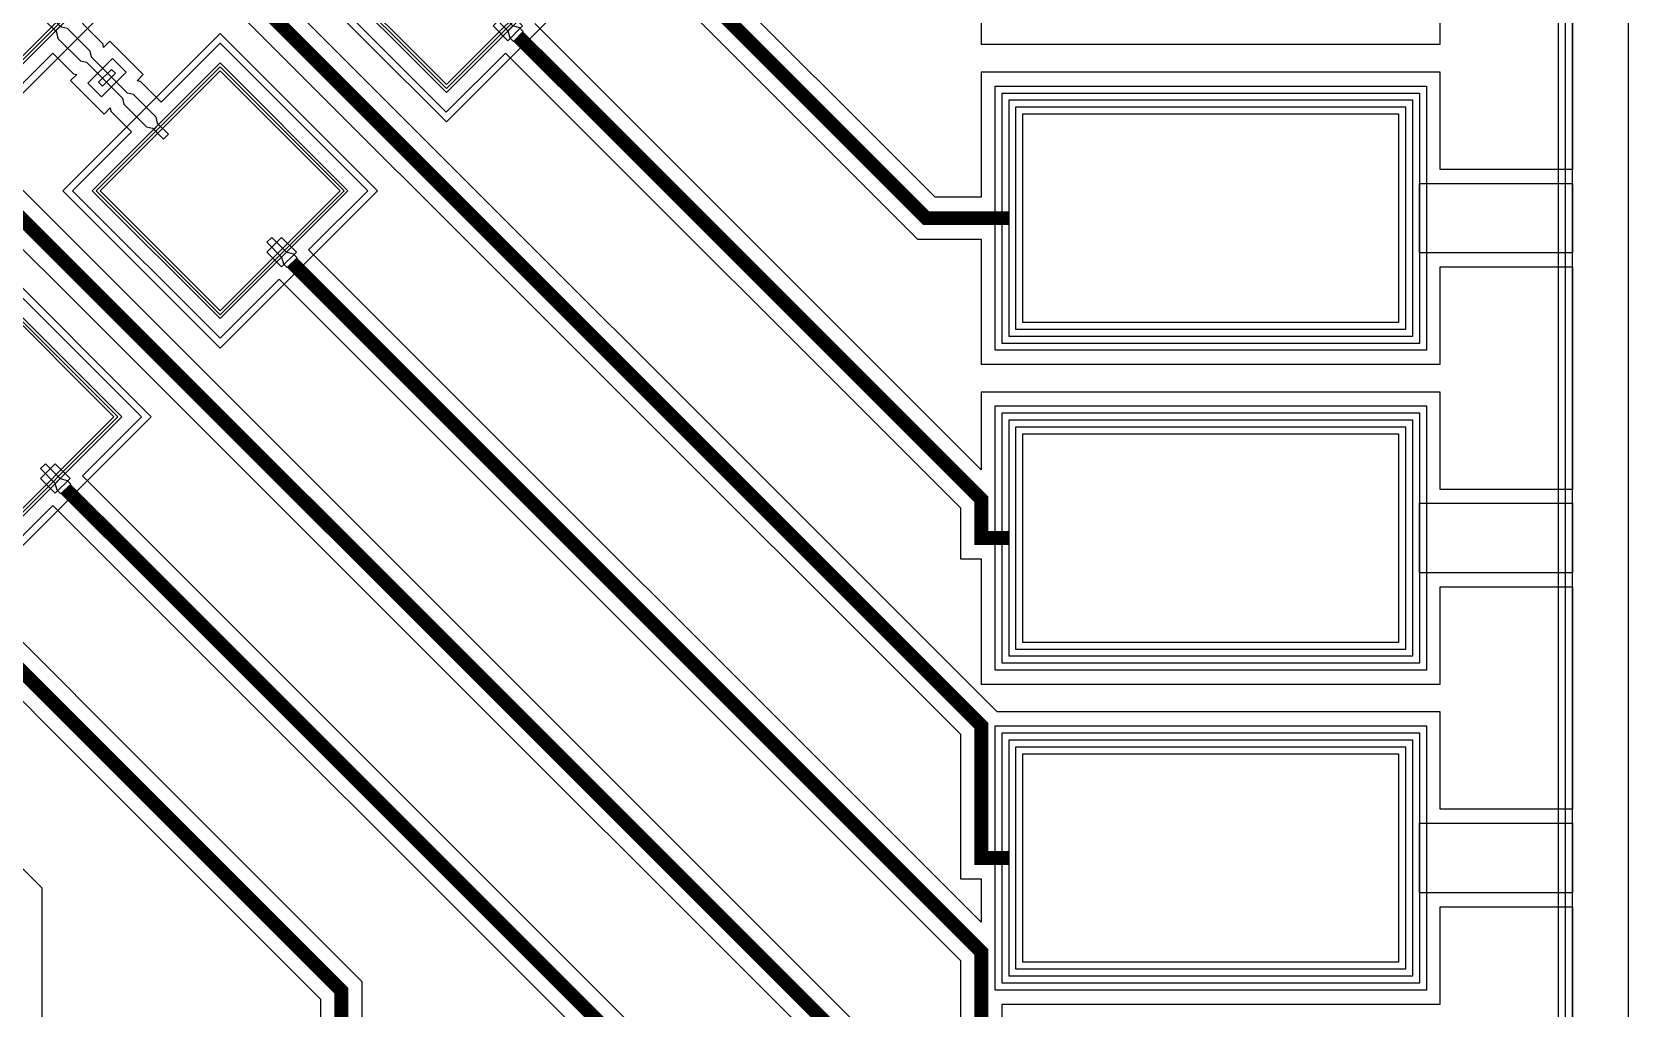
# Model space of a CAD drawing. Extents: x -87611 to 96139, y 77822 to 138139.
# Drawn here: x -5362 to -4215, y 82391 to 83093 of the extents above; entities that cross this region are included whole.
import ezdxf

# ---------------------------------------------------------------- set-up
doc = ezdxf.new("R2010")
doc.units = 0
doc.header["$MEASUREMENT"] = 0
doc.layers.get('0').update_dxf_attribs({"color": 6})
for name, color, linetype in [('L10D0 Abs', 4, 'Continuous'), ('L12D0 Etch', 190, 'Continuous'), ('L14D0 Au', 2, 'Continuous'), ('L15D0 PVIA', 7, 'Continuous'), ('L1D0 Plug', 200, 'Continuous'), ('L3D0 Base', 3, 'Continuous'), ('L4D0 Cntr', 1, 'Continuous'), ('L50D0 SiO2', 52, 'Continuous'), ('L7D0 DE', 42, 'Continuous'), ('L8D0 Wire', 5, 'Continuous'), ('L9D0 Cont', 30, 'Continuous')]:
    doc.layers.add(name, color=color, linetype=linetype)

# ---------------------------------------------------------------- blocks, each defined once
blk = doc.blocks.new('32PAD')
at = {"layer": 'L14D0 Au'}
blk.add_lwpolyline([(-80, 10), (-80, 290), (80, 290), (80, 10)], close=True, dxfattribs=at)
at = {"layer": 'L15D0 PVIA'}
blk.add_lwpolyline([(-75, 15), (-75, 285), (75, 285), (75, 15)], close=True, dxfattribs=at)
at = {"layer": 'L3D0 Base'}
for points in [[(-25, 300), (-25, 410), (25, 410), (25, 300)], [(-90, 0), (-90, 300), (90, 300), (90, 0)]]:
    blk.add_lwpolyline(points, close=True, dxfattribs=at)
at = {"layer": 'L4D0 Cntr'}
blk.add_lwpolyline([(-85, 5), (-85, 295), (85, 295), (85, 5)], close=True, dxfattribs=at)
at = {"layer": 'L8D0 Wire'}
blk.add_lwpolyline([(-95, -5), (-95, 305), (95, 305), (95, -5)], close=True, dxfattribs=at)
blk = doc.blocks.new('_32PADS')
at = {"rotation": 270}
for p in [(1050, -345), (1050, -575), (1050, -805)]:
    blk.add_blockref('32PAD', p, dxfattribs=at)
blk = doc.blocks.new('_32CONN_BTM')
at = {"layer": 'L1D0 Plug'}
blk.add_lwpolyline([(-7, -12.5), (-7, 12.5), (7, 12.5), (7, -12.5)], close=True, dxfattribs=at)
at = {"layer": 'L3D0 Base'}
for points in [[(-50, 2.5), (-60, 2.5), (-60, -2.5), (-50, -2.5)], [(-45, -5), (-48.75, -2.5), (-50, -2.5), (-50, 2.5), (-48.75, 2.5), (-45, 5), (-22, 5), (-18.25, 2.5), (18.25, 2.5), (22, 5), (45, 5), (48.75, 2.5), (50, 2.5), (50, -2.5), (48.75, -2.5), (45, -5), (22, -5), (18.25, -2.5), (-18.25, -2.5), (-22, -5)], [(50, 2.5), (60, 2.5), (60, -2.5), (50, -2.5)]]:
    blk.add_lwpolyline(points, close=True, dxfattribs=at)
at = {"layer": 'L9D0 Cont'}
blk.add_lwpolyline([(-2, -6.5), (-2, 6.5), (2, 6.5), (2, -6.5)], close=True, dxfattribs=at)
blk = doc.blocks.new('_32PRBE_TOP')
at = {"layer": 'L50D0 SiO2', "linetype": 'Continuous'}
blk.add_lwpolyline([(3.223, 7.5), (18.223, 7.5), (18.223, -7.5), (3.223, -7.5)], close=True, dxfattribs=at)
at = {"layer": 'L8D0 Wire'}
for points in [[(0, 5), (3.75, 5), (8.223, 2.5), (8.223, -2.5), (3.75, -5), (0, -5)], [(23.223, 2.5), (8.223, 2.5), (8.223, -2.5), (23.223, -2.5)]]:
    blk.add_lwpolyline(points, close=True, dxfattribs=at)
blk = doc.blocks.new('_32TRCE130')
at = {"layer": 'L14D0 Au'}
for points in [[(-156.4, 177.6), (-968.3, 989.5), (-968.3, 1035), (-930, 1035), (-930, 1365), (-1000, 1365), (-1000, 1460), (-840, 1460), (-840, 1365), (-910, 1365), (-910, 1035), (-820, 1035), (-820, 961.4), (-388.9, 530.3), (-431.3, 487.9), (-325.3, 381.8)], [(-325.3, 594), (-367.7, 551.5), (-790, 973.8), (-790, 1035), (-700, 1035), (-700, 1365), (-770, 1365), (-770, 1460), (-610, 1460), (-610, 1365), (-680, 1365), (-680, 1035), (-590, 1035), (-590, 894.1), (-177.6, 481.7)], [(-147.6, 494.1), (-560, 906.5), (-560, 1035), (-470, 1035), (-470, 1365), (-540, 1365), (-540, 1460), (-380, 1460), (-380, 1365), (-450, 1365), (-450, 1035), (-360, 1035), (-360, 826.7), (-226.3, 693)], [(130, 1035), (220, 1035), (220, 1365), (35, 1365)], [(35, 1460), (310, 1460), (310, 1365), (240, 1365), (240, 1035), (330, 1035), (330, 1001.8), (-15, 656.8)], [(15, 644.3), (360, 989.3), (360, 1035), (450, 1035), (450, 1365), (380, 1365), (380, 1460), (540, 1460), (540, 1365), (470, 1365), (470, 1035), (525.9, 1035), (205.1, 714.2)], [(162.6, 544.5), (268.7, 650.5), (226.3, 693), (553.3, 1020), (590, 1020), (590, 1035), (680, 1035), (680, 1365), (610, 1365), (610, 1460), (770, 1460), (770, 1365), (700, 1365), (700, 1046.5), (147.6, 494.1)], [(162.6, 219.2), (268.7, 325.3), (226.3, 367.7), (241.1, 382.6), (241.6, 384.9), (246.1, 380.4), (270.1, 404.5), (265.7, 408.9), (268, 409.4), (282.8, 424.3), (325.3, 381.8), (431.3, 487.9), (388.9, 530.3), (878.6, 1020), (998.3, 1020), (998.3, 1035), (1024.8, 1035), (1140, 1150.2), (1140, 1140), (998.3, 998.3), (977.1, 998.3), (147.6, 168.8)]]:
    blk.add_lwpolyline(points, dxfattribs=at)
for points in [[(910, 1050), (910, 1365), (840, 1365), (840, 1460), (1000, 1460), (1000, 1365), (930, 1365), (930, 1050)], [(205.1, 388.9), (176.5, 417.5), (177.6, 419.2), (177.6, 481.7), (715.9, 1020), (820, 1020), (820, 1035), (851.2, 1035), (367.7, 551.5), (325.3, 594), (219.2, 487.9), (261.6, 445.5), (246.8, 430.6), (246.3, 428.3), (241.8, 432.7), (217.8, 408.7), (222.3, 404.2), (219.9, 403.8)]]:
    blk.add_lwpolyline(points, close=True, dxfattribs=at)
at = {"layer": 'L8D0 Wire', "const_width": 10}
for points in [[(-100.1, 162.6), (-162.6, 162.6), (-983.3, 983.3), (-983.3, 1055)], [(-377, 539.7), (-805, 967.6), (-805, 1055)], [(-162.6, 425.4), (-162.6, 487.9), (-575, 900.3), (-575, 1055)], [(345, 1055), (345, 995.5), (0, 650.5), (0, 588.1)], [(162.6, 425.4), (162.6, 487.9), (709.7, 1035), (805, 1035), (805, 1055)], [(214.4, 702.3), (547.1, 1035), (575, 1035), (575, 1055)], [(377, 539.7), (872.4, 1035), (983.3, 1035), (983.3, 1055)]]:
    blk.add_lwpolyline(points, dxfattribs=at)
at = {"linetype": 'Continuous', "xscale": -1, "rotation": 45}
for name, p in [('_32PRBE_TOP', (214.4, 702.3)), ('_32PRBE_TOP', (377, 539.7)), ('_32CONN_BTM', (244, 406.6))]:
    blk.add_blockref(name, p, dxfattribs=at)
at = {"linetype": 'Continuous', "rotation": 315}
blk.add_blockref('_32PRBE_TOP', (-377, 539.7), dxfattribs=at)
blk = doc.blocks.new('PIX130')
at = {"layer": 'L3D0 Base'}
blk.add_lwpolyline([(-65, -65), (-65, 65), (65, 65), (65, -65)], close=True, dxfattribs=at)
at = {"layer": 'L4D0 Cntr'}
blk.add_lwpolyline([(-63, -63), (-63, 63), (63, 63), (63, -63)], close=True, dxfattribs=at)
at = {"layer": 'L7D0 DE'}
blk.add_lwpolyline([(-80, -80), (-80, 80), (80, 80), (80, -80)], close=True, dxfattribs=at)
blk = doc.blocks.new('PIX130A')
at = {"layer": 'L10D0 Abs'}
blk.add_lwpolyline([(-61, -61), (-61, 61), (61, 61), (61, -61)], close=True, dxfattribs=at)
at = {"linetype": 'Continuous'}
blk.add_blockref('PIX130', (0, 0), dxfattribs=at)
blk = doc.blocks.new('$32_130_C')
at = {"layer": 'L12D0 Etch'}
blk.add_lwpolyline([(0, 0), (0, 2950), (50, 2950), (50, 50), (2950, 50), (2950, 2950), (0, 2950), (0, 3000), (3000, 3000), (3000, 0)], close=True, dxfattribs=at)
at = {"layer": 'L3D0 Base'}
blk.add_lwpolyline([(0, 0), (0, 2960), (40, 2960), (40, 40), (2960, 40), (2960, 2960), (0, 2960), (0, 3000), (3000, 3000), (3000, 0)], close=True, dxfattribs=at)
at = {"layer": 'L4D0 Cntr'}
blk.add_lwpolyline([(0, 0), (0, 2955), (45, 2955), (45, 45), (2955, 45), (2955, 2955), (0, 2955), (0, 3000), (3000, 3000), (3000, 0)], close=True, dxfattribs=at)
at = {"layer": 'L7D0 DE'}
blk.add_lwpolyline([(0, 0), (0, 2960), (40, 2960), (40, 40), (2960, 40), (2960, 2960), (0, 2960), (0, 3000), (3000, 3000), (3000, 0)], close=True, dxfattribs=at)
blk.add_blockref('_32PADS', (1500, 1500))
for name, p, rotation in [('_32TRCE130', (1500, 1500), 270), ('_32TRCE130', (1500, 1500), 180), ('PIX130A', (1825.269, 1337.365), 225), ('PIX130A', (2150.538, 1337.365), 225), ('PIX130A', (1987.904, 1174.731), 225), ('PIX130A', (1825.269, 1012.096), 135)]:
    blk.add_blockref(name, p, dxfattribs=dict(rotation=rotation))

msp = doc.modelspace()

# ---------------------------------------------------------------- block references
at = {"linetype": 'Continuous'}
msp.add_blockref('$32_130_C', (-7215.1, 81803.8), dxfattribs=at)

doc.saveas('drawing.dxf')
